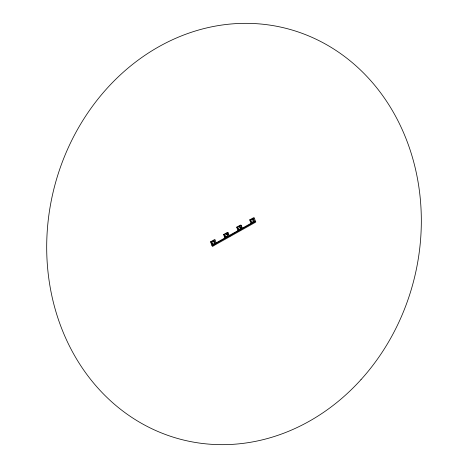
<?xml version="1.0" encoding="UTF-8"?>
<svg xmlns="http://www.w3.org/2000/svg" width="468" height="468" viewBox="0 0 468 468"><rect width="100%" height="100%" fill="white"/><g stroke="black" fill="none" stroke-linecap="round" stroke-linejoin="round"><path stroke-width="0.7" d="M249.69 219.884L250.439 220.071L251.796 223.47L251.047 223.283L249.69 219.884L253.445 217.784L254.188 217.965L255.832 222.066L212.917 246.121L212.168 245.934L210.53 241.833L214.285 239.727L215.028 239.914L216.391 243.313M223.54 234.544L224.283 234.731L225.64 238.124L224.897 237.937L223.54 234.544L227.296 232.438L228.039 232.625L229.396 236.018M236.679 227.179L237.428 227.36L238.785 230.759L238.042 230.572L236.679 227.179L240.435 225.073L241.184 225.26L242.541 228.653M210.53 241.833L211.279 242.02L215.028 239.914M224.283 234.731L228.039 232.625M237.428 227.36L241.184 225.26M250.439 220.071L254.188 217.965M211.887 245.232L215.017 243.477M216.263 242.781L228.027 236.188M229.279 235.486L241.166 228.817M242.412 228.121L254.177 221.528M212.636 245.413L255.551 221.364M212.168 245.934L214.046 244.881M229.56 236.188L230.812 235.486M241.114 226.769L241.57 227.904M227.296 232.438L228.197 234.702M211.279 242.02L212.917 246.121M239.721 226.758A1.457 1.275 -76 0 1 240.599 228.548A1.457 1.275 -76 0 1 238.908 229.554M238.469 229.261A1.457 1.275 -76 0 1 238.311 229.057M226.828 234.216A1.457 1.275 -76 0 1 227.407 236.053A1.457 1.275 -76 0 1 225.763 236.919M213.18 241.389A1.457 1.275 -76 0 1 214.496 242.986A1.457 1.275 -76 0 1 212.759 244.208M212.232 243.822A1.457 1.275 -76 0 1 212.098 243.606M252.468 219.434A1.457 1.275 -76 0 1 253.656 221.036A1.457 1.275 -76 0 1 252.041 222.3M240.926 229.431A1.457 1.275 -76 0 0 240.593 226.98A1.457 1.275 -76 0 0 238.85 228.665A1.457 1.275 -76 0 0 240.926 229.431M227.787 236.802A1.457 1.275 -76 0 0 227.454 234.345A1.457 1.275 -76 0 0 225.711 236.03A1.457 1.275 -76 0 0 227.787 236.802M214.777 244.091A1.457 1.275 -76 0 0 214.443 241.64A1.457 1.275 -76 0 0 212.7 243.325A1.457 1.275 -76 0 0 214.777 244.091M253.937 222.142A1.457 1.275 -76 0 0 253.603 219.691A1.457 1.275 -76 0 0 251.86 221.376A1.457 1.275 -76 0 0 253.937 222.142M360.986 379.642A212.121 185.667 -76 0 0 289.762 29.355A212.121 185.667 -76 0 0 51.258 293.003A212.121 185.667 -76 0 0 360.986 379.642"/></g></svg>
